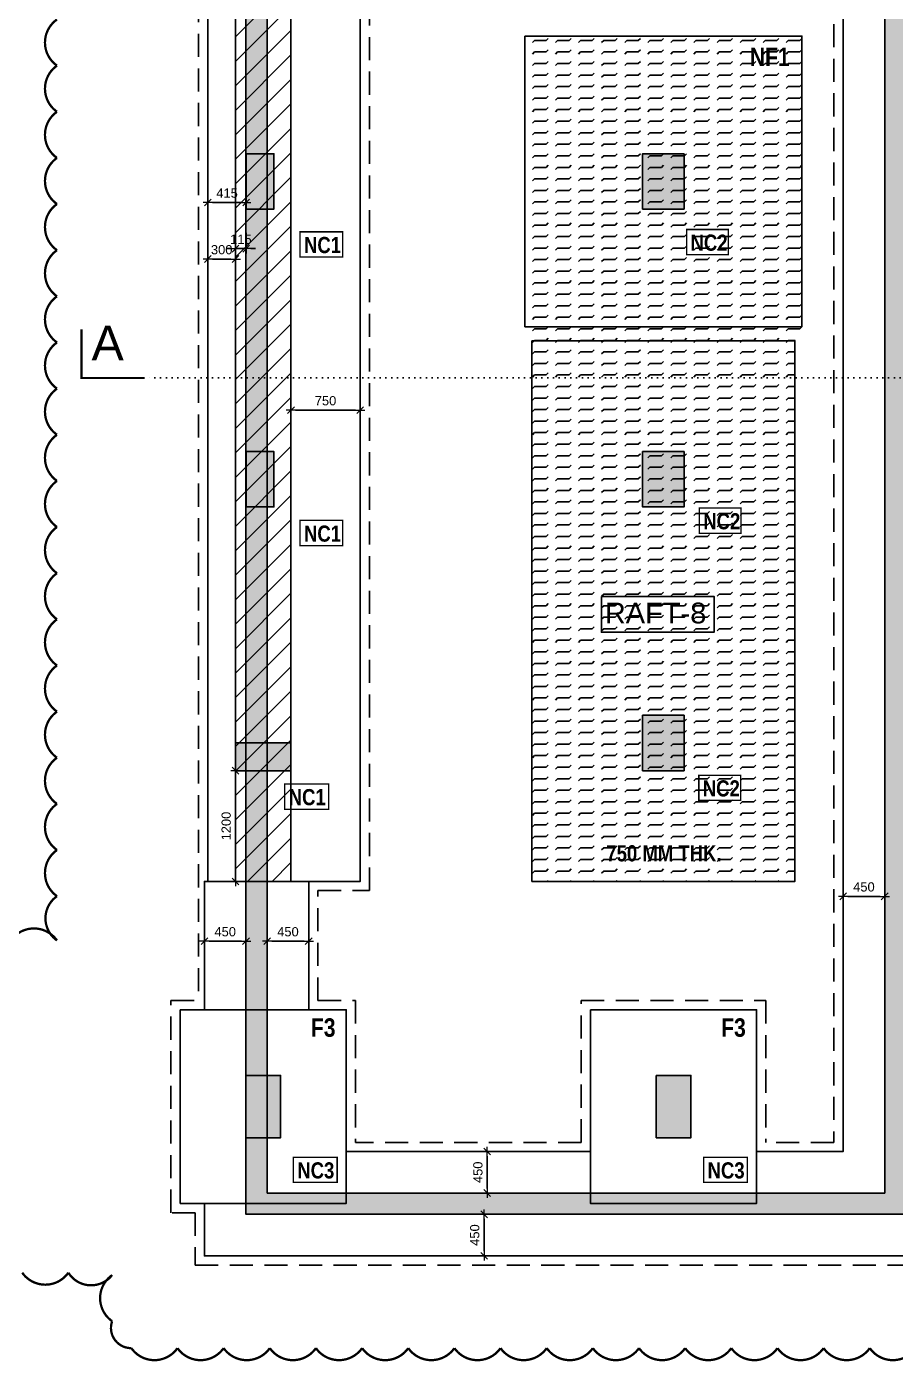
# Model space of a CAD drawing. Header units: millimetres. Extents: x 149548 to 2403857, y -1677380 to -1015873.
# Drawn here: x 2243817 to 2253228, y -1625514 to -1611052 of the extents above; entities that cross this region are included whole.
import ezdxf
from ezdxf.enums import TextEntityAlignment as Align

# ---------------------------------------------------------------- set-up
doc = ezdxf.new("R2010")
doc.units = ezdxf.units.MM
doc.header["$MEASUREMENT"] = 0
doc.header["$PDMODE"] = 98
for name, pattern in [('CONTINOUS', [0]), ('DOT', [0.25, 0, -0.25]), ('HIDDEN', [0.375, 0.25, -0.125])]:
    doc.linetypes.add(name, pattern=pattern)
for name, color, linetype in [('COL.NO', 1, 'Continuous'), ('Columns', 90, 'Continuous'), ('DIM', 191, 'Continuous'), ('F3', 50, 'Continuous'), ('Footing_#_ST', 1, 'Continuous'), ('Footing_ST', 241, 'Continuous'), ('Gabion Wall', 7, 'Continuous'), ('Hatch', 8, 'Continuous'), ('Pcc_ST', 6, 'Continuous'), ('Revision Mark', 7, 'Continuous'), ('STR.COLUMN', 1, 'Continuous')]:
    doc.layers.add(name, color=color, linetype=linetype)
doc.layers.add('s-dm', color=171, linetype='Continuous', lineweight=15)
doc.layers.add('SEC. MARK', color=4, linetype='Continuous', lineweight=25)
doc.styles.add('arial', font='arial.ttf')
doc.styles.add('G2-TEXT', font='ARIALNB.TTF', dxfattribs={"height": 2.5})
doc.styles.add('G3-TEXT', font='ARIALNB.TTF', dxfattribs={"height": 3})
doc.styles.add('RS', font='romans.shx', dxfattribs={"width": 0.9})
doc.dimstyles.new('Maheboob', dxfattribs={"dimtxt": 100, "dimasz": 100, "dimexe": 0, "dimexo": 0, "dimgap": 50, "dimtad": 1, "dimdec": 0, "dimdsep": 46, "dimtxsty": 'RS', "dimblk": 'ME', "dimcen": 225, "dimdle": 25, "dimclrd": 256, "dimclre": 256, "dimclrt": 7, "dimadec": 1, "dimazin": 1, "dimtfac": 1, "dimtdec": 0, "dimtmove": 0, "dimatfit": 0, "dimldrblk": 'ME', "dimfxl": 1, "dimlwd": -1, "dimlwe": -1, "dimarcsym": 0})

# ---------------------------------------------------------------- blocks, each defined once
blk = doc.blocks.new('ME')
at = {"layer": 's-dm', "color": 2, "ltscale": 50}
for p, q in [((0, -1.04), (0, 1.04)), ((-1.04, 0), (1.04, 0))]:
    blk.add_line(p, q, dxfattribs=at)
blk.add_lwpolyline([(0.74, 0.74), (-0.74, -0.74)], dxfattribs=at)
blk = doc.blocks.new('*D143')
at = {"layer": 'Defpoints', "color": 0, "transparency": 16777216}
for p in [(2248761, -1623921), (2248773, -1623921), (2248815, -1624371)]:
    blk.add_point(p, dxfattribs=at)
at = {"layer": 'DIM', "transparency": 16777216}
for p, q in [((2248761, -1623921), (2248773, -1623921)), ((2248773, -1624321), (2248773, -1623971)), ((2248815, -1624371), (2248773, -1624371))]:
    blk.add_line(p, q, dxfattribs=at)
at = {"layer": 'DIM', "linetype": 'ByBlock', "transparency": 16777216, "xscale": 50, "yscale": 50, "zscale": 50}
for p, rotation in [((2248773, -1623921), 90), ((2248773, -1624371), 270)]:
    blk.add_blockref('ME', p, dxfattribs=dict(at, rotation=rotation))
at = {"layer": 'DIM', "color": 7, "transparency": 16777216, "insert": (2248672, -1624146), "char_height": 100, "attachment_point": 5, "rotation": 90, "style": 'arial'}
blk.add_mtext('450', dxfattribs=at)
blk = doc.blocks.new('Latest_Column')
at = {"layer": 'STR.COLUMN', "transparency": 33554687}
h = blk.add_hatch(color=256, dxfattribs=at)
h.dxf.hatch_style = 1
h.paths.add_polyline_path([(1305517, -1275298), (1305517, -1275898), (1305817, -1275898), (1305817, -1275298)])
h = blk.add_hatch(color=256, dxfattribs=at)
h.dxf.hatch_style = 1
h.paths.add_polyline_path([(1309812, -1275298), (1309812, -1275898), (1310262, -1275898), (1310262, -1275298)])
h = blk.add_hatch(color=256, dxfattribs=at)
h.dxf.hatch_style = 1
h.paths.add_polyline_path([(1305517, -1278525), (1305517, -1279125), (1305817, -1279125), (1305817, -1278525)])
h = blk.add_hatch(color=256, dxfattribs=at)
h.dxf.hatch_style = 1
h.paths.add_polyline_path([(1309812, -1278525), (1309812, -1279125), (1310262, -1279125), (1310262, -1278525)])
h = blk.add_hatch(color=256, dxfattribs=at)
h.dxf.hatch_style = 1
h.paths.add_polyline_path([(1309812, -1281383), (1309812, -1281983), (1310262, -1281983), (1310262, -1281383)])
h = blk.add_hatch(color=256, dxfattribs=at)
h.dxf.hatch_style = 1
h.paths.add_polyline_path([(1306002, -1281683), (1305402, -1281683), (1305402, -1281983), (1306002, -1281983)])
at = {"layer": 'STR.COLUMN'}
h = blk.add_hatch(color=3, dxfattribs=at)
h.dxf.hatch_style = 1
h.paths.add_polyline_path([(1305515, -1285285), (1305890, -1285285), (1305890, -1285960), (1305515, -1285960)])
h = blk.add_hatch(color=3, dxfattribs=at)
h.dxf.hatch_style = 1
h.paths.add_polyline_path([(1309960, -1285285), (1310335, -1285285), (1310335, -1285960), (1309960, -1285960)])
at = {"layer": 'STR.COLUMN', "color": 5}
for points in [[(1305517, -1275298), (1305817, -1275298), (1305817, -1275898), (1305517, -1275898), (1305517, -1275298)], [(1310262, -1275298), (1310262, -1275898), (1309812, -1275898), (1309812, -1275298)], [(1305517, -1278525), (1305817, -1278525), (1305817, -1279125), (1305517, -1279125), (1305517, -1278525)], [(1310262, -1278525), (1310262, -1279125), (1309812, -1279125), (1309812, -1278525)], [(1310262, -1281383), (1310262, -1281983), (1309812, -1281983), (1309812, -1281383)], [(1306002, -1281683), (1306002, -1281983), (1305402, -1281983), (1305402, -1281683), (1306002, -1281683)], [(1305515, -1285285), (1305890, -1285285), (1305890, -1285960), (1305515, -1285960)], [(1309960, -1285285), (1310335, -1285285), (1310335, -1285960), (1309960, -1285960)]]:
    blk.add_lwpolyline(points, close=True, dxfattribs=at)
blk = doc.blocks.new('*D85')
at = {"layer": 'Defpoints', "color": 0, "transparency": 16777216}
for p in [(2246080, -1619114), (2246080, -1620314), (2246080, -1620314)]:
    blk.add_point(p, dxfattribs=at)
at = {"layer": 'DIM', "transparency": 16777216}
for p, q in [((2246080, -1619114), (2246080, -1619114)), ((2246080, -1619164), (2246080, -1620264)), ((2246080, -1620314), (2246080, -1620314))]:
    blk.add_line(p, q, dxfattribs=at)
at = {"layer": 'DIM', "linetype": 'ByBlock', "transparency": 16777216, "xscale": 50, "yscale": 50, "zscale": 50}
for p, rotation in [((2246080, -1619114), 90), ((2246080, -1620314), 270)]:
    blk.add_blockref('ME', p, dxfattribs=dict(at, rotation=rotation))
at = {"layer": 'DIM', "color": 7, "transparency": 16777216, "insert": (2245979, -1619714), "char_height": 100, "attachment_point": 5, "rotation": 90, "style": 'arial'}
blk.add_mtext('1200', dxfattribs=at)
blk = doc.blocks.new('*D86')
at = {"layer": 'Defpoints', "color": 0, "transparency": 16777216}
for p in [(2245780, -1613570), (2246080, -1613570), (2246080, -1613570)]:
    blk.add_point(p, dxfattribs=at)
at = {"layer": 'DIM', "transparency": 16777216}
for p, q in [((2245780, -1613570), (2245780, -1613570)), ((2245830, -1613570), (2246030, -1613570)), ((2246080, -1613570), (2246080, -1613570))]:
    blk.add_line(p, q, dxfattribs=at)
at = {"layer": 'DIM', "linetype": 'ByBlock', "transparency": 16777216, "xscale": 50, "yscale": 50, "zscale": 50, "rotation": 180}
blk.add_blockref('ME', (2245780, -1613570), dxfattribs=at)
at = {"layer": 'DIM', "linetype": 'ByBlock', "transparency": 16777216, "xscale": 50, "yscale": 50, "zscale": 50}
blk.add_blockref('ME', (2246080, -1613570), dxfattribs=at)
at = {"layer": 'DIM', "color": 7, "transparency": 16777216, "insert": (2245930, -1613469), "char_height": 100, "attachment_point": 5, "style": 'arial'}
blk.add_mtext('300', dxfattribs=at)
blk = doc.blocks.new('*D87')
at = {"layer": 'Defpoints', "color": 0, "transparency": 16777216}
for p in [(2246680, -1615203), (2247430, -1615203), (2247430, -1615207)]:
    blk.add_point(p, dxfattribs=at)
at = {"layer": 'DIM', "transparency": 16777216}
for p, q in [((2246680, -1615203), (2246680, -1615207)), ((2246730, -1615207), (2247380, -1615207)), ((2247430, -1615203), (2247430, -1615207))]:
    blk.add_line(p, q, dxfattribs=at)
at = {"layer": 'DIM', "linetype": 'ByBlock', "transparency": 16777216, "xscale": 50, "yscale": 50, "zscale": 50, "rotation": 180}
blk.add_blockref('ME', (2246680, -1615207), dxfattribs=at)
at = {"layer": 'DIM', "linetype": 'ByBlock', "transparency": 16777216, "xscale": 50, "yscale": 50, "zscale": 50}
blk.add_blockref('ME', (2247430, -1615207), dxfattribs=at)
at = {"layer": 'DIM', "color": 7, "transparency": 16777216, "insert": (2247055, -1615106), "char_height": 100, "attachment_point": 5, "style": 'arial'}
blk.add_mtext('750', dxfattribs=at)
blk = doc.blocks.new('*D190')
at = {"layer": 'Defpoints', "color": 0, "transparency": 16777216}
for p in [(2246423, -1620979), (2246873, -1620961), (2246873, -1620979)]:
    blk.add_point(p, dxfattribs=at)
at = {"layer": 'DIM', "transparency": 16777216}
for p, q in [((2246423, -1620979), (2246423, -1620961)), ((2246473, -1620961), (2246823, -1620961)), ((2246873, -1620979), (2246873, -1620961))]:
    blk.add_line(p, q, dxfattribs=at)
at = {"layer": 'DIM', "linetype": 'ByBlock', "transparency": 16777216, "xscale": 50, "yscale": 50, "zscale": 50, "rotation": 180}
blk.add_blockref('ME', (2246423, -1620961), dxfattribs=at)
at = {"layer": 'DIM', "linetype": 'ByBlock', "transparency": 16777216, "xscale": 50, "yscale": 50, "zscale": 50}
blk.add_blockref('ME', (2246873, -1620961), dxfattribs=at)
at = {"layer": 'DIM', "color": 7, "transparency": 16777216, "insert": (2246648, -1620860), "char_height": 100, "attachment_point": 5, "style": 'arial'}
blk.add_mtext('450', dxfattribs=at)
blk = doc.blocks.new('*D191')
at = {"layer": 'Defpoints', "color": 0, "transparency": 16777216}
for p in [(2245743, -1620961), (2245743, -1620961), (2246193, -1620961)]:
    blk.add_point(p, dxfattribs=at)
at = {"layer": 'DIM', "transparency": 16777216}
for p, q in [((2245743, -1620961), (2245743, -1620961)), ((2246143, -1620961), (2245793, -1620961)), ((2246193, -1620961), (2246193, -1620961))]:
    blk.add_line(p, q, dxfattribs=at)
at = {"layer": 'DIM', "linetype": 'ByBlock', "transparency": 16777216, "xscale": 50, "yscale": 50, "zscale": 50, "rotation": 180}
blk.add_blockref('ME', (2245743, -1620961), dxfattribs=at)
at = {"layer": 'DIM', "linetype": 'ByBlock', "transparency": 16777216, "xscale": 50, "yscale": 50, "zscale": 50}
blk.add_blockref('ME', (2246193, -1620961), dxfattribs=at)
at = {"layer": 'DIM', "color": 7, "transparency": 16777216, "insert": (2245968, -1620860), "char_height": 100, "attachment_point": 5, "style": 'arial'}
blk.add_mtext('450', dxfattribs=at)
blk = doc.blocks.new('*D193')
at = {"layer": 'Defpoints', "color": 0, "transparency": 16777216}
for p in [(2248807, -1623241), (2248926, -1623241), (2248926, -1623691)]:
    blk.add_point(p, dxfattribs=at)
at = {"layer": 'DIM', "transparency": 16777216}
for p, q in [((2248926, -1623241), (2248807, -1623241)), ((2248807, -1623641), (2248807, -1623291)), ((2248926, -1623691), (2248807, -1623691))]:
    blk.add_line(p, q, dxfattribs=at)
at = {"layer": 'DIM', "linetype": 'ByBlock', "transparency": 16777216, "xscale": 50, "yscale": 50, "zscale": 50}
for p, rotation in [((2248807, -1623241), 90), ((2248807, -1623691), 270)]:
    blk.add_blockref('ME', p, dxfattribs=dict(at, rotation=rotation))
at = {"layer": 'DIM', "color": 7, "transparency": 16777216, "insert": (2248706, -1623466), "char_height": 100, "attachment_point": 5, "rotation": 90, "style": 'arial'}
blk.add_mtext('450', dxfattribs=at)
blk = doc.blocks.new('*D194')
at = {"layer": 'Defpoints', "color": 0, "transparency": 16777216}
for p in [(2252663, -1620476), (2252663, -1620483), (2253113, -1620483)]:
    blk.add_point(p, dxfattribs=at)
at = {"layer": 'DIM', "transparency": 16777216}
for p, q in [((2252663, -1620483), (2252663, -1620476)), ((2253063, -1620476), (2252713, -1620476)), ((2253113, -1620483), (2253113, -1620476))]:
    blk.add_line(p, q, dxfattribs=at)
at = {"layer": 'DIM', "linetype": 'ByBlock', "transparency": 16777216, "xscale": 50, "yscale": 50, "zscale": 50, "rotation": 180}
blk.add_blockref('ME', (2252663, -1620476), dxfattribs=at)
at = {"layer": 'DIM', "linetype": 'ByBlock', "transparency": 16777216, "xscale": 50, "yscale": 50, "zscale": 50}
blk.add_blockref('ME', (2253113, -1620476), dxfattribs=at)
at = {"layer": 'DIM', "color": 7, "transparency": 16777216, "insert": (2252888, -1620374), "char_height": 100, "attachment_point": 5, "style": 'arial'}
blk.add_mtext('450', dxfattribs=at)
blk = doc.blocks.new('*D139')
at = {"layer": 'Defpoints', "color": 0, "transparency": 16777216}
for p in [(2246080, -1613285), (2246195, -1613285), (2246080, -1613457)]:
    blk.add_point(p, dxfattribs=at)
at = {"layer": 'DIM', "transparency": 16777216}
for p, q in [((2246080, -1613285), (2246080, -1613457)), ((2246195, -1613285), (2246195, -1613457)), ((2246030, -1613457), (2245980, -1613457)), ((2246195, -1613457), (2246080, -1613457)), ((2246245, -1613457), (2246295, -1613457))]:
    blk.add_line(p, q, dxfattribs=at)
at = {"layer": 'DIM', "linetype": 'ByBlock', "transparency": 16777216, "xscale": 50, "yscale": 50, "zscale": 50}
blk.add_blockref('ME', (2246080, -1613457), dxfattribs=at)
at = {"layer": 'DIM', "linetype": 'ByBlock', "transparency": 16777216, "xscale": 50, "yscale": 50, "zscale": 50, "rotation": 180}
blk.add_blockref('ME', (2246195, -1613457), dxfattribs=at)
at = {"layer": 'DIM', "color": 7, "transparency": 16777216, "insert": (2246138, -1613356), "char_height": 100, "attachment_point": 5, "style": 'arial'}
blk.add_mtext('115', dxfattribs=at)
blk = doc.blocks.new('*D293')
at = {"layer": 'Defpoints', "color": 0, "transparency": 16777216}
for p in [(2245780, -1612957), (2245780, -1613029), (2246195, -1613029)]:
    blk.add_point(p, dxfattribs=at)
at = {"layer": 'DIM', "transparency": 16777216}
for p, q in [((2245780, -1613029), (2245780, -1612957)), ((2246145, -1612957), (2245830, -1612957)), ((2246195, -1613029), (2246195, -1612957))]:
    blk.add_line(p, q, dxfattribs=at)
at = {"layer": 'DIM', "linetype": 'ByBlock', "transparency": 16777216, "xscale": 50, "yscale": 50, "zscale": 50, "rotation": 180}
blk.add_blockref('ME', (2245780, -1612957), dxfattribs=at)
at = {"layer": 'DIM', "linetype": 'ByBlock', "transparency": 16777216, "xscale": 50, "yscale": 50, "zscale": 50}
blk.add_blockref('ME', (2246195, -1612957), dxfattribs=at)
at = {"layer": 'DIM', "color": 7, "transparency": 16777216, "insert": (2245988, -1612856), "char_height": 100, "attachment_point": 5, "style": 'arial'}
blk.add_mtext('415', dxfattribs=at)

msp = doc.modelspace()

# ---------------------------------------------------------------- hatches: boundary and pattern name
at = {"layer": 'Gabion Wall'}
h = msp.add_hatch(dxfattribs=at)
h.set_pattern_fill('AR-CONC', color=8)
h.set_pattern_definition([(50, (2171474.09, -1351328.49), (182.18467, -15.939086), [19.05, -209.55]), (355, (2171474.09, -1351328.49), (-35.24342, 191.05685), [15.24, -167.64058]), (100.451445, (2171489.27, -1351329.82), (146.94125, 175.11775), [16.19001, -178.09024]), (46.1842, (2171474.09, -1351277.69), (271.07904, -42.04233), [28.575, -314.325]), (96.63556, (2171496.68, -1351281.2), (237.40413, 247.42612), [24.28502, -267.1356]), (351.18415, (2171474.09, -1351277.7), (237.40413, 247.42612), [22.85997, -251.45973]), (21, (2171499.49, -1351290.39), (151.61439, -102.2652), [19.05, -209.55]), (326, (2171499.49, -1351290.39), (61.80203, 184.18797), [15.24, -167.64]), (71.451445, (2171512.12, -1351298.91), (213.41642, 81.92277), [16.19001, -178.08994]), (37.5, (2171474.086, -1351328.49), (3.088603, 84.555039), [0, -165.608, 0, -170.18, 0, -168.275]), (7.5, (2171474.09, -1351328.49), (66.819663, 100.180575), [0, -97.028, 0, -161.798, 0, -64.135]), (327.5, (2171417.444, -1351328.49), (135.590595, -5.728744), [0, -63.5, 0, -198.12, 0, -262.89]), (317.5, (2171392.04, -1351328.49), (148.12918, 25.42649), [0, -82.55, 0, -131.572, 0, -186.69])])
h.paths.add_polyline_path([(2246192.8, -1600753.9), (2246192.9, -1623921.4), (2253342.8, -1623921.4), (2253342.8, -1616943.9), (2260882, -1616943.9), (2264852.9, -1607907), (2260115.3, -1607907), (2260115.3, -1600753.9)])
h.paths.add_polyline_path([(2260716.3, -1616713.9), (2253342.8, -1616713.9), (2253342.8, -1612097.1), (2262760.5, -1612097.1), (2260731.8, -1616713.9)], flags=16)
h.paths.add_polyline_path([(2262861.5, -1611867.1), (2253342.8, -1611867.1), (2253342.8, -1608137), (2264500.6, -1608137)], flags=16)
h.paths.add_polyline_path([(2253342.8, -1603494.2), (2259885.3, -1603494.2), (2259885.3, -1607907), (2253342.8, -1607907)], flags=16)
h.paths.add_polyline_path([(2246422.8, -1600983.9), (2259885.3, -1600983.9), (2259885.3, -1603264.2), (2246422.8, -1603264.2)], flags=16)
h.paths.add_polyline_path([(2253112.8, -1603494.2), (2253112.8, -1623691.4), (2246422.8, -1623691.4), (2246422.8, -1603494.2)], flags=16)
at = {"layer": 'Hatch', "linetype": 'CONTINOUS', "ltscale": 96}
h = msp.add_hatch(dxfattribs=at)
h.set_pattern_fill('ANSI31', color=256, scale=1500)
h.set_pattern_definition([(45, (-13495.13, 494938.56), (-132.582521, 132.582521), [])])
h.paths.add_polyline_path([(2246080.5, -1599553.9), (2246680.5, -1599553.9), (2246680.5, -1620313.8), (2246080.5, -1620313.8)])
at = {"layer": 'Hatch', "ltscale": 0.5, "transparency": 33554559}
h = msp.add_hatch(dxfattribs=at)
h.set_pattern_fill('FLEX', color=256, scale=19.685)
h.set_pattern_definition([(0, (2209318.54, -1186827.1), (0, 124.99975), [124.99975, -124.99975]), (45, (2209443.535, -1186827.1), (0, 124.99975), [31.249938, -114.276467, 31.249938, -176.776342])])
h.paths.add_polyline_path([(2252140.3, -1614455.7), (2252215.3, -1614303.8), (2252215.3, -1611153.8), (2249215.3, -1611153.8), (2249215.3, -1614303.8), (2249290.3, -1614455.7), (2249290.3, -1620313.8), (2252140.3, -1620313.8)])

# ---------------------------------------------------------------- linework, layer by layer
at = {"color": 101, "const_width": 14.8, "elevation": 0}
for points in [[(2246778.5, -1613548.7), (2246778.5, -1613275), (2247240.9, -1613275), (2247240.9, -1613548.7)], [(2250966.2, -1613523.6), (2250966.2, -1613249.9), (2251417.8, -1613249.9), (2251417.8, -1613523.6)], [(2251104.1, -1616541.9), (2251104.1, -1616268.3), (2251555.7, -1616268.3), (2251555.7, -1616541.9)], [(2246778.5, -1616675.9), (2246778.5, -1616402.3), (2247240.9, -1616402.3), (2247240.9, -1616675.9)], [(2251099.3, -1619436.8), (2251099.3, -1619163.2), (2251550.9, -1619163.2), (2251550.9, -1619436.8)], [(2246612.7, -1619531.6), (2246612.7, -1619257.9), (2247088.1, -1619257.9), (2247088.1, -1619531.6)], [(2246705.8, -1623576.1), (2246705.8, -1623302.5), (2247181.2, -1623302.5), (2247181.2, -1623576.1)], [(2251150.8, -1623576.1), (2251150.8, -1623302.5), (2251626.2, -1623302.5), (2251626.2, -1623576.1)]]:
    msp.add_lwpolyline(points, close=True, dxfattribs=at)
at = {"layer": 'COL.NO', "color": 6, "elevation": 0}
msp.add_lwpolyline([(2250043.4, -1617225.8), (2251264.5, -1617225.8), (2251264.5, -1617613.5), (2250043.4, -1617613.5)], close=True, dxfattribs=at)
at = {"layer": 'Columns'}
for points in [[(2246192.8, -1600753.9), (2246192.9, -1623921.4), (2253342.8, -1623921.4), (2253342.8, -1616943.9), (2260882, -1616943.9), (2264852.9, -1607907), (2260115.3, -1607907), (2260115.3, -1600753.9)], [(2253112.8, -1603494.2), (2253112.8, -1623691.4), (2246422.8, -1623691.4), (2246422.8, -1603494.2)]]:
    msp.add_lwpolyline(points, close=True, dxfattribs=at)
at = {"layer": 'F3', "elevation": 0}
for points in [[(2245480.3, -1621703.8), (2247280.3, -1621703.8), (2247280.3, -1623803.8), (2245480.3, -1623803.8)], [(2249925.3, -1621703.8), (2251725.3, -1621703.8), (2251725.3, -1623803.8), (2249925.3, -1623803.8)]]:
    msp.add_lwpolyline(points, close=True, dxfattribs=at)
at = {"layer": 'Footing_ST'}
for points in [[(2245742.9, -1623803.8), (2245742.9, -1624371.4), (2253792.8, -1624371.4), (2253792.8, -1617393.9), (2261175.8, -1617393.9), (2265542.1, -1607457), (2260565.3, -1607457), (2260565.3, -1599503.8), (2258815.3, -1599503.8), (2258815.3, -1600303.9), (2256170.3, -1600303.9), (2256170.3, -1599503.8), (2254370.3, -1599503.8), (2254370.3, -1600303.9), (2251990.3, -1600303.9), (2251990.3, -1599553.8), (2249440.3, -1599553.8), (2249440.3, -1600303.9), (2247430.5, -1600303.9), (2247430.5, -1599553.8), (2245780.5, -1599553.5), (2245780.5, -1620313.8), (2245742.8, -1620313.8), (2245742.9, -1621703.8)], [(2246872.8, -1621703.8), (2246872.8, -1620313.8), (2247430.5, -1620313.8), (2247430.5, -1603944.2), (2249440.3, -1603944.2)], [(2252662.8, -1605674.2), (2252662.8, -1623241.4), (2251725.3, -1623241.4)], [(2249925.3, -1623241.4), (2247280.3, -1623241.4)]]:
    msp.add_lwpolyline(points, dxfattribs=at)
at = {"layer": 'Footing_ST', "elevation": 0}
for points in [[(2245780.5, -1620313.8), (2247430.5, -1620313.8), (2247430.5, -1599553.9), (2245780.5, -1599553.9)], [(2246080.5, -1599553.9), (2246680.5, -1599553.9), (2246680.5, -1620313.8), (2246080.5, -1620313.8)], [(2249215.3, -1611153.8), (2252215.3, -1611153.8), (2252215.3, -1614303.8), (2249215.3, -1614303.8)], [(2249290.3, -1614455.7), (2252140.3, -1614455.7), (2252140.3, -1620313.8), (2249290.3, -1620313.8)]]:
    msp.add_lwpolyline(points, close=True, dxfattribs=at)
at = {"layer": 'Pcc_ST', "linetype": 'HIDDEN', "ltscale": 1000}
for points in [[(2245642.9, -1623903.8), (2245642.9, -1624471.4), (2253892.8, -1624471.4), (2253892.8, -1617493.9), (2261241.1, -1617493.9), (2265695.3, -1607357), (2260665.3, -1607357), (2260665.3, -1599403.8), (2258715.3, -1599403.8), (2258715.3, -1600203.9), (2256270.3, -1600203.9), (2256270.3, -1599403.8), (2254270.3, -1599403.8), (2254270.3, -1600203.9), (2252090.3, -1600203.9)], [(2252562.8, -1605774.2), (2252562.8, -1623141.4), (2251825.3, -1623141.4)], [(2246972.8, -1621603.8), (2246972.8, -1620413.8)], [(2249825.3, -1623141.4), (2247380.3, -1623141.4)]]:
    msp.add_lwpolyline(points, dxfattribs=at)
at = {"layer": 'Pcc_ST', "linetype": 'HIDDEN', "ltscale": 1000, "elevation": 0}
for points in [[(2245680.5, -1600253.5), (2245680.5, -1621603.8)], [(2246972.8, -1620413.8), (2247530.5, -1620413.8), (2247530.5, -1604044.2)], [(2245642.9, -1623903.8), (2245380.3, -1623903.8), (2245380.3, -1621603.8), (2245680.5, -1621603.8)], [(2246972.8, -1621603.8), (2247380.3, -1621603.8), (2247380.3, -1623141.4)], [(2249825.3, -1623141.4), (2249825.3, -1621603.8), (2251825.3, -1621603.8), (2251825.3, -1623141.4)]]:
    msp.add_lwpolyline(points, dxfattribs=at)
at = {"layer": 'Revision Mark', "color": 5, "const_width": 25, "elevation": 0}
for points in [[(2244145.5, -1610973.9, 0.5206), (2244145.5, -1611473.9, 0.5206), (2244145.5, -1611973.9, 0.5206), (2244145.5, -1612473.9, 0.5206), (2244145.5, -1612973.9, 0.5206), (2244145.5, -1613473.9, 0.5206), (2244145.5, -1613973.9, 0.5206), (2244145.5, -1614473.9, 0.5206), (2244145.5, -1614973.9, 0.5206), (2244145.5, -1615473.9, 0.5206), (2244145.5, -1615973.9, 0.5206), (2244145.5, -1616473.9, 0.5206), (2244145.5, -1616973.9, 0.5206), (2244145.5, -1617473.9, 0.5206), (2244145.5, -1617973.9, 0.5206), (2244145.5, -1618473.9, 0.5206), (2244145.5, -1618973.9, 0.5206), (2244145.5, -1619473.9, 0.5206), (2244145.5, -1619973.9, 0.5206), (2244145.5, -1620473.9, 0.5206), (2244145.5, -1620953.8, 0.5206), (2244145.5, -1620953.8, 0.5206), (2243645.5, -1620953.8, 0.5206)], [(2243768.7, -1624553.8, 0.5206), (2244268.7, -1624553.8, 0.5206), (2244742.9, -1624579.7, 0.5206), (2244742.9, -1625079.7, 0.5206), (2244951.2, -1625371.4, 0.5206), (2245451.2, -1625371.4, 0.5206), (2245951.2, -1625371.4, 0.5206), (2246451.2, -1625371.4, 0.5206), (2246951.2, -1625371.4, 0.5206), (2247451.2, -1625371.4, 0.5206), (2247951.2, -1625371.4, 0.5206), (2248451.2, -1625371.4, 0.5206), (2248951.2, -1625371.4, 0.5206), (2249451.2, -1625371.4, 0.5206), (2249951.2, -1625371.4, 0.5206), (2250451.2, -1625371.4, 0.5206), (2250951.2, -1625371.4, 0.5206), (2251451.2, -1625371.4, 0.5206), (2251951.2, -1625371.4, 0.5206), (2252451.2, -1625371.4, 0.5206), (2252951.2, -1625371.4, 0.5206), (2253451.2, -1625371.4, 0.5206)]]:
    msp.add_lwpolyline(points, format="xyb", dxfattribs=at)
at = {"layer": 'SEC. MARK', "linetype": 'DOT', "ltscale": 250}
msp.add_line((2264110.7, -1614858.7), (2245096.8, -1614858.7), dxfattribs=at)
at = {"layer": 'SEC. MARK', "const_width": 24.3, "elevation": 0}
msp.add_lwpolyline([(2244411.7, -1614331), (2244411.7, -1614858.7), (2245096.8, -1614858.7)], dxfattribs=at)

# ---------------------------------------------------------------- block references
at = {"layer": 'STR.COLUMN'}
msp.add_blockref('Latest_Column', (940678.1, -337130.9), dxfattribs=at)

# ---------------------------------------------------------------- texts
at = {"style": 'G3-TEXT'}
for s, p in [('NC1', (2246821.9, -1613505.3)), ('NC2', (2251009.6, -1613480.1)), ('NC2', (2251147.5, -1616498.5)), ('NC1', (2246821.9, -1616632.5)), ('NC1', (2246656.1, -1619488.1)), ('NC2', (2251142.7, -1619393.4)), ('NC3', (2246749.2, -1623532.7)), ('NC3', (2251194.2, -1623532.7))]:
    msp.add_text(s, height=175, dxfattribs=at).set_placement(p)
at = {"layer": 'COL.NO', "color": 6, "style": 'arial'}
msp.add_text('RAFT-8', height=225, dxfattribs=at).set_placement((2250080.5, -1617518))
at = {"layer": 'Footing_#_ST', "style": 'G2-TEXT'}
for s, p in [('NF1', (2251867.7, -1611538.5)), ('F3', (2247029.5, -1622057.2)), ('F3', (2251474.5, -1622057.2))]:
    msp.add_text(s, height=200, dxfattribs=at).set_placement(p, align=Align.BOTTOM_CENTER)
at = {"layer": 'Footing_#_ST', "color": 7, "style": 'G2-TEXT'}
msp.add_text('750 MM THK.', height=175, dxfattribs=at).set_placement((2250721.1, -1620149.3), align=Align.BOTTOM_CENTER)
at = {"layer": 'SEC. MARK', "style": 'arial'}
msp.add_text('A', height=375, dxfattribs=at).set_placement((2244519.9, -1614667.4))

# ---------------------------------------------------------------- dimensions: what is measured, and where the dimension line sits
at = {"layer": 'DIM', "color": 4}
for base, p1, p2, override, picture, middle in [((2245780.5, -1612956.7), (2246195.5, -1613028.8), (2245780.5, -1613028.8), {"dimasz": 50, "dimtxsty": 'arial'}, '*D293', (2245988, -1612855.6)), ((2247430.5, -1615207.3), (2246680.5, -1615203.4), (2247430.5, -1615203.4), {"dimasz": 50, "dimtxsty": 'arial', "dimldrblk": 'ME'}, '*D87', (2247055.5, -1615106.2)), ((2252662.8, -1620475.6), (2253112.8, -1620483.4), (2252662.8, -1620483.4), {"dimasz": 50, "dimtxsty": 'arial', "dimldrblk": 'ME'}, '*D194', (2252887.8, -1620374.5)), ((2245742.9, -1620960.9), (2246192.9, -1620960.9), (2245742.9, -1620960.9), {"dimasz": 50, "dimtxsty": 'arial', "dimldrblk": 'ME'}, '*D191', (2245967.9, -1620859.9)), ((2246872.8, -1620960.9), (2246422.8, -1620979.3), (2246872.8, -1620979.3), {"dimasz": 50, "dimtxsty": 'arial', "dimldrblk": 'ME'}, '*D190', (2246647.8, -1620859.9))]:
    dim = msp.add_linear_dim(base=base, p1=p1, p2=p2, dimstyle='Maheboob', override=override, dxfattribs=at)
    dim.commit()
    dim.dimension.update_dxf_attribs({"geometry": picture, "text_midpoint": middle})
for base, p1, p2, override, picture, middle in [((2246080.5, -1613457), (2246195.5, -1613285.3), (2246080.5, -1613285.3), {"dimasz": 50, "dimtxsty": 'arial'}, '*D139', (2246138, -1613457)), ((2246080.5, -1613569.7), (2245780.5, -1613569.7), (2246080.5, -1613569.7), {"dimasz": 50, "dimtxsty": 'arial', "dimldrblk": 'ME'}, '*D86', (2245930.5, -1613569.7))]:
    dim = msp.add_linear_dim(base=base, p1=p1, p2=p2, dimstyle='Maheboob', override=override, dxfattribs=at)
    dim.commit()
    dim.dimension.update_dxf_attribs({"geometry": picture, "text_midpoint": middle, "dimtype": 160})
for base, p1, p2, picture, middle in [((2246080.5, -1620313.8), (2246080.5, -1619113.8), (2246080.5, -1620313.8), '*D85', (2245979.4, -1619713.8)), ((2248807.1, -1623241.4), (2248925.7, -1623691.4), (2248925.7, -1623241.4), '*D193', (2248706, -1623466.4)), ((2248772.9, -1623921.4), (2248815.5, -1624371.4), (2248760.7, -1623921.4), '*D143', (2248671.8, -1624146.4))]:
    dim = msp.add_linear_dim(base=base, p1=p1, p2=p2, angle=90, dimstyle='Maheboob', override={"dimasz": 50, "dimtxsty": 'arial', "dimldrblk": 'ME'}, dxfattribs=at)
    dim.commit()
    dim.dimension.update_dxf_attribs({"geometry": picture, "text_midpoint": middle})

doc.saveas('drawing.dxf')
